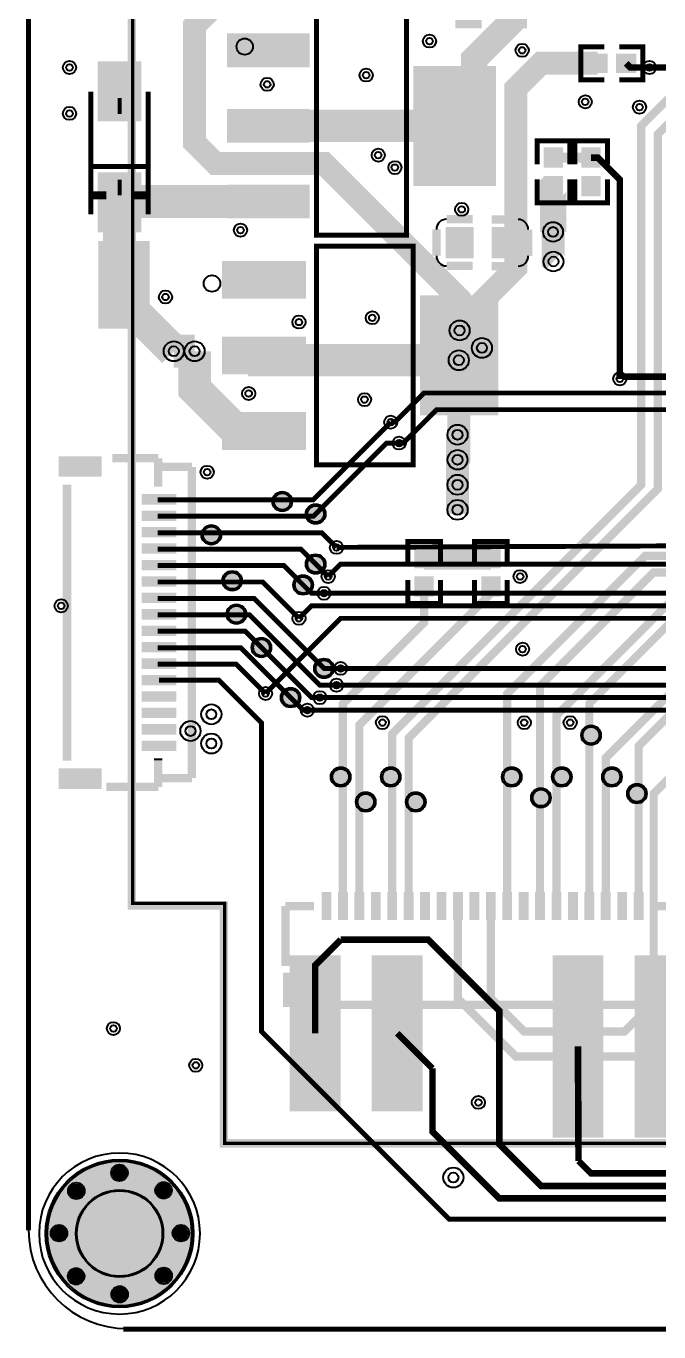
# Model space of a CAD drawing. Header units: millimetres. Extents: x 35 to 109.8, y -21 to 52.
# Drawn here: x 35 to 54.26, y -19.43 to 20.31 of the extents above; entities that cross this region are included whole.
import ezdxf

# ---------------------------------------------------------------- set-up
doc = ezdxf.new("R2010")
doc.units = ezdxf.units.MM
for name, color, linetype, true_color in [('BoardOutLine', 7, 'Continuous', 0xff00ff), ('BottomLayer', 7, 'Continuous', 0x0000ff), ('BottomPasteMaskLayer', 7, 'Continuous', 0x800000), ('BottomSilkLayer', 7, 'Continuous', 0x66cc33), ('BottomSolderMaskLayer', 7, 'Continuous', 0xaa00ff), ('Document', 7, 'Continuous', 0xffffff), ('Hole', 7, 'Continuous', 0x222222), ('Mechanical', 7, 'Continuous', 0xf022f0), ('Multi-Layer', 7, 'Continuous', 0xc0c0c0), ('TopLayer', 7, 'Continuous', 0xff0000), ('TopPasteMaskLayer', 7, 'Continuous', 0x808080), ('TopSilkLayer', 7, 'Continuous', 0xffcc00), ('TopSolderMaskLayer', 7, 'Continuous', 0x800080)]:
    doc.layers.add(name, color=color, linetype=linetype, true_color=true_color)

msp = doc.modelspace()

# ---------------------------------------------------------------- hatches: boundary and pattern name
at = {"layer": 'BottomLayer'}
for points in [[(44.549, -7.991), (43.049, -7.991), (43.049, -12.691), (44.549, -12.691)], [(47.049, -7.991), (45.549, -7.991), (45.549, -12.691), (47.049, -12.691)], [(52.549, -7.991), (51.049, -7.991), (51.049, -13.491), (52.549, -13.491)], [(55.049, -7.991), (53.549, -7.991), (53.549, -13.491), (55.049, -13.491)]]:
    msp.add_hatch(color=256, dxfattribs=at).paths.add_polyline_path(points)
at = {"layer": 'BottomPasteMaskLayer'}
for points in [[(44.549, -7.991), (43.049, -7.991), (43.049, -12.691), (44.549, -12.691)], [(47.049, -7.991), (45.549, -7.991), (45.549, -12.691), (47.049, -12.691)], [(52.549, -7.991), (51.049, -7.991), (51.049, -13.491), (52.549, -13.491)], [(55.049, -7.991), (53.549, -7.991), (53.549, -13.491), (55.049, -13.491)]]:
    msp.add_hatch(color=256, dxfattribs=at).paths.add_polyline_path(points)
at = {"layer": 'BottomSolderMaskLayer'}
for points in [[(44.575, -7.966), (43.024, -7.966), (43.024, -12.716), (44.575, -12.716)], [(47.074, -7.966), (45.524, -7.966), (45.524, -12.716), (47.074, -12.716)], [(52.575, -7.966), (51.024, -7.966), (51.024, -13.517), (52.575, -13.517)], [(55.074, -7.966), (53.524, -7.966), (53.524, -13.517), (55.074, -13.517)], [(35.596, -16.435, 1), (40.098, -16.435, 1)], [(37.592, -14.59, 1), (38.094, -14.59, 1)], [(36.28, -15.139, 1), (36.782, -15.139, 1)], [(38.934, -15.122, 1), (39.436, -15.122, 1)], [(35.754, -16.427, 1), (36.256, -16.427, 1)], [(39.463, -16.426, 1), (39.965, -16.426, 1)], [(38.94, -17.721, 1), (39.442, -17.721, 1)], [(36.273, -17.737, 1), (36.775, -17.737, 1)], [(37.601, -18.285, 1), (38.103, -18.285, 1)]]:
    msp.add_hatch(color=256, dxfattribs=at).paths.add_polyline_path(points)
at = {"layer": 'Document'}
for points in [[(37.786, 18.117), (37.906, 18.117), (37.906, 17.637), (37.786, 17.637)], [(37.786, 15.157), (37.906, 15.157), (37.906, 15.637), (37.786, 15.637)], [(37.046, 15.037), (37.446, 15.037), (37.446, 15.277), (37.046, 15.277)], [(37.446, 15.337), (38.246, 15.337), (38.246, 15.457), (37.446, 15.457)], [(38.646, 15.037), (38.246, 15.037), (38.246, 15.277), (38.646, 15.277)]]:
    msp.add_hatch(color=256, dxfattribs=at).paths.add_polyline_path(points)
at = {"layer": 'Multi-Layer'}
for points in [[(35.647, -16.435, 1), (40.047, -16.435, 1)], [(37.643, -14.59, 1), (38.043, -14.59, 1)], [(36.331, -15.139, 1), (36.731, -15.139, 1)], [(38.985, -15.122, 1), (39.385, -15.122, 1)], [(35.805, -16.427, 1), (36.205, -16.427, 1)], [(39.514, -16.426, 1), (39.914, -16.426, 1)], [(36.324, -17.737, 1), (36.724, -17.737, 1)], [(38.991, -17.721, 1), (39.391, -17.721, 1)], [(37.652, -18.285, 1), (38.052, -18.285, 1)]]:
    msp.add_hatch(color=256, dxfattribs=at).paths.add_polyline_path(points)
at = {"layer": 'TopLayer'}
for points in [[(41.142, 20.062), (41.142, 19.082), (43.612, 19.082), (43.612, 20.062)], [(37.198, 17.445), (38.494, 17.445), (38.494, 19.202), (37.198, 19.202)], [(52.682, 19.447), (52.682, 18.907), (52.116, 18.907), (52.116, 19.447)], [(52.982, 19.447), (52.982, 18.907), (53.548, 18.907), (53.548, 19.447)], [(46.812, 15.472), (46.812, 19.072), (49.282, 19.072), (49.282, 15.472)], [(41.142, 17.762), (41.142, 16.782), (43.612, 16.782), (43.612, 17.762)], [(50.784, 16.025), (51.324, 16.025), (51.324, 16.591), (50.784, 16.591)], [(52.467, 16.025), (51.927, 16.025), (51.927, 16.591), (52.467, 16.591)], [(37.198, 15.83), (38.494, 15.83), (38.494, 14.072), (37.198, 14.072)], [(50.784, 15.725), (51.324, 15.725), (51.324, 15.159), (50.784, 15.159)], [(52.467, 15.725), (51.927, 15.725), (51.927, 15.159), (52.467, 15.159)], [(41.142, 15.462), (41.142, 14.482), (43.612, 14.482), (43.612, 15.462)], [(47.795, 14.166), (48.595, 14.166), (48.595, 13.266), (47.795, 13.266)], [(49.195, 14.166), (49.995, 14.166), (49.995, 13.266), (49.195, 13.266)], [(37.228, 11.188), (37.228, 13.688), (38.728, 13.688), (38.728, 11.188)], [(43.492, 12.037), (40.992, 12.037), (40.992, 13.137), (43.492, 13.137)], [(47.012, 8.487), (47.012, 12.087), (49.352, 12.087), (49.352, 8.487)], [(43.492, 9.737), (40.992, 9.737), (40.992, 10.837), (43.492, 10.837)], [(43.492, 7.437), (40.992, 7.437), (40.992, 8.537), (43.492, 8.537)], [(37.247, 7.208), (37.247, 6.608), (36.047, 6.608), (36.047, 7.208)], [(39.497, 6.058), (39.497, 5.758), (38.597, 5.758), (38.597, 6.058)], [(42.549, 5.842, 1), (43.049, 5.842, 1)], [(43.565, 5.461, 1), (44.065, 5.461, 1)], [(39.497, 5.558), (39.497, 5.258), (38.597, 5.258), (38.597, 5.558)], [(39.497, 5.058), (39.497, 4.758), (38.597, 4.758), (38.597, 5.058)], [(40.39, 4.826, 1), (40.89, 4.826, 1)], [(39.497, 4.558), (39.497, 4.258), (38.597, 4.258), (38.597, 4.558)], [(47.387, 3.833), (46.847, 3.833), (46.847, 4.399), (47.387, 4.399)], [(49.419, 3.833), (48.879, 3.833), (48.879, 4.399), (49.419, 4.399)], [(39.497, 4.058), (39.497, 3.758), (38.597, 3.758), (38.597, 4.058)], [(43.565, 3.937, 1), (44.065, 3.937, 1)], [(41.025, 3.429, 1), (41.525, 3.429, 1)], [(39.497, 3.558), (39.497, 3.258), (38.597, 3.258), (38.597, 3.558)], [(43.184, 3.302, 1), (43.684, 3.302, 1)], [(47.387, 3.533), (46.847, 3.533), (46.847, 2.967), (47.387, 2.967)], [(49.419, 3.533), (48.879, 3.533), (48.879, 2.967), (49.419, 2.967)], [(39.497, 3.058), (39.497, 2.758), (38.597, 2.758), (38.597, 3.058)], [(39.497, 2.558), (39.497, 2.258), (38.597, 2.258), (38.597, 2.558)], [(41.152, 2.413, 1), (41.652, 2.413, 1)], [(39.497, 2.058), (39.497, 1.758), (38.597, 1.758), (38.597, 2.058)], [(41.914, 1.397, 1), (42.414, 1.397, 1)], [(39.497, 1.558), (39.497, 1.258), (38.597, 1.258), (38.597, 1.558)], [(39.497, 1.058), (39.497, 0.758), (38.597, 0.758), (38.597, 1.058)], [(43.819, 0.762, 1), (44.319, 0.762, 1)], [(39.497, 0.558), (39.497, 0.258), (38.597, 0.258), (38.597, 0.558)], [(39.497, 0.058), (39.497, -0.242), (38.597, -0.242), (38.597, 0.058)], [(42.803, -0.127, 1), (43.303, -0.127, 1)], [(39.497, -0.442), (39.497, -0.742), (38.597, -0.742), (38.597, -0.442)], [(39.497, -0.942), (39.497, -1.242), (38.597, -1.242), (38.597, -0.942)], [(51.947, -1.27, 1), (52.447, -1.27, 1)], [(39.497, -1.442), (39.497, -1.742), (38.597, -1.742), (38.597, -1.442)], [(37.247, -2.292), (37.247, -2.892), (36.047, -2.892), (36.047, -2.292)], [(44.327, -2.54, 1), (44.827, -2.54, 1)], [(45.851, -2.54, 1), (46.351, -2.54, 1)], [(49.534, -2.54, 1), (50.034, -2.54, 1)], [(51.058, -2.54, 1), (51.558, -2.54, 1)], [(52.582, -2.54, 1), (53.082, -2.54, 1)], [(45.089, -3.302, 1), (45.589, -3.302, 1)], [(46.613, -3.302, 1), (47.113, -3.302, 1)], [(50.423, -3.175, 1), (50.923, -3.175, 1)], [(53.344, -3.048, 1), (53.844, -3.048, 1)], [(44.02, -6.072), (44.27, -6.072), (44.27, -6.872), (44.02, -6.872)], [(44.52, -6.072), (44.77, -6.072), (44.77, -6.872), (44.52, -6.872)], [(45.02, -6.072), (45.27, -6.072), (45.27, -6.872), (45.02, -6.872)], [(45.52, -6.072), (45.77, -6.072), (45.77, -6.872), (45.52, -6.872)], [(46.02, -6.072), (46.27, -6.072), (46.27, -6.872), (46.02, -6.872)], [(46.52, -6.072), (46.77, -6.072), (46.77, -6.872), (46.52, -6.872)], [(47.02, -6.072), (47.27, -6.072), (47.27, -6.872), (47.02, -6.872)], [(47.52, -6.072), (47.77, -6.072), (47.77, -6.872), (47.52, -6.872)], [(48.02, -6.072), (48.27, -6.072), (48.27, -6.872), (48.02, -6.872)], [(48.52, -6.072), (48.77, -6.072), (48.77, -6.872), (48.52, -6.872)], [(49.02, -6.072), (49.27, -6.072), (49.27, -6.872), (49.02, -6.872)], [(49.52, -6.072), (49.77, -6.072), (49.77, -6.872), (49.52, -6.872)], [(50.02, -6.072), (50.27, -6.072), (50.27, -6.872), (50.02, -6.872)], [(50.52, -6.072), (50.77, -6.072), (50.77, -6.872), (50.52, -6.872)], [(51.02, -6.072), (51.27, -6.072), (51.27, -6.872), (51.02, -6.872)], [(51.52, -6.072), (51.77, -6.072), (51.77, -6.872), (51.52, -6.872)], [(52.02, -6.072), (52.27, -6.072), (52.27, -6.872), (52.02, -6.872)], [(52.52, -6.072), (52.77, -6.072), (52.77, -6.872), (52.52, -6.872)], [(53.02, -6.072), (53.27, -6.072), (53.27, -6.872), (53.02, -6.872)], [(53.52, -6.072), (53.77, -6.072), (53.77, -6.872), (53.52, -6.872)], [(42.845, -8.522), (43.445, -8.522), (43.445, -9.522), (42.845, -9.522)]]:
    msp.add_hatch(color=256, dxfattribs=at).paths.add_polyline_path(points)
at = {"layer": 'TopPasteMaskLayer'}
for points in [[(41.142, 20.062), (41.142, 19.082), (43.612, 19.082), (43.612, 20.062)], [(37.198, 17.445), (38.494, 17.445), (38.494, 19.202), (37.198, 19.202)], [(52.697, 19.407), (52.697, 18.947), (52.657, 18.907), (52.156, 18.907), (52.116, 18.947), (52.116, 19.407), (52.156, 19.447), (52.657, 19.447)], [(52.967, 19.407), (52.967, 18.947), (53.007, 18.907), (53.508, 18.907), (53.548, 18.947), (53.548, 19.407), (53.508, 19.447), (53.007, 19.447)], [(46.812, 15.472), (46.812, 19.072), (49.282, 19.072), (49.282, 15.472)], [(41.142, 17.762), (41.142, 16.782), (43.612, 16.782), (43.612, 17.762)], [(50.824, 16.01), (51.284, 16.01), (51.324, 16.05), (51.324, 16.551), (51.284, 16.591), (50.824, 16.591), (50.784, 16.551), (50.784, 16.05)], [(52.427, 16.01), (51.967, 16.01), (51.927, 16.05), (51.927, 16.551), (51.967, 16.591), (52.427, 16.591), (52.467, 16.551), (52.467, 16.05)], [(37.198, 15.83), (38.494, 15.83), (38.494, 14.072), (37.198, 14.072)], [(50.824, 15.74), (51.284, 15.74), (51.324, 15.7), (51.324, 15.199), (51.284, 15.159), (50.824, 15.159), (50.784, 15.199), (50.784, 15.7)], [(52.427, 15.74), (51.967, 15.74), (51.927, 15.7), (51.927, 15.199), (51.967, 15.159), (52.427, 15.159), (52.467, 15.199), (52.467, 15.7)], [(41.142, 15.462), (41.142, 14.482), (43.612, 14.482), (43.612, 15.462)], [(47.795, 14.166), (48.595, 14.166), (48.595, 13.266), (47.795, 13.266)], [(49.195, 14.166), (49.995, 14.166), (49.995, 13.266), (49.195, 13.266)], [(37.228, 11.188), (37.228, 13.688), (38.728, 13.688), (38.728, 11.188)], [(43.492, 12.037), (40.992, 12.037), (40.992, 13.137), (43.492, 13.137)], [(47.012, 8.487), (47.012, 12.087), (49.352, 12.087), (49.352, 8.487)], [(43.492, 9.737), (40.992, 9.737), (40.992, 10.837), (43.492, 10.837)], [(43.492, 7.437), (40.992, 7.437), (40.992, 8.537), (43.492, 8.537)], [(37.247, 7.208), (37.247, 6.608), (36.047, 6.608), (36.047, 7.208)], [(39.497, 6.058), (39.497, 5.758), (38.597, 5.758), (38.597, 6.058)], [(42.549, 5.842, 1), (43.049, 5.842, 1)], [(43.565, 5.461, 1), (44.065, 5.461, 1)], [(39.497, 5.558), (39.497, 5.258), (38.597, 5.258), (38.597, 5.558)], [(39.497, 5.058), (39.497, 4.758), (38.597, 4.758), (38.597, 5.058)], [(40.39, 4.826, 1), (40.89, 4.826, 1)], [(39.497, 4.558), (39.497, 4.258), (38.597, 4.258), (38.597, 4.558)], [(47.347, 3.818), (46.887, 3.818), (46.847, 3.858), (46.847, 4.359), (46.887, 4.399), (47.347, 4.399), (47.387, 4.359), (47.387, 3.858)], [(49.379, 3.818), (48.919, 3.818), (48.879, 3.858), (48.879, 4.359), (48.919, 4.399), (49.379, 4.399), (49.419, 4.359), (49.419, 3.858)], [(39.497, 4.058), (39.497, 3.758), (38.597, 3.758), (38.597, 4.058)], [(43.565, 3.937, 1), (44.065, 3.937, 1)], [(41.025, 3.429, 1), (41.525, 3.429, 1)], [(39.497, 3.558), (39.497, 3.258), (38.597, 3.258), (38.597, 3.558)], [(43.184, 3.302, 1), (43.684, 3.302, 1)], [(47.347, 3.548), (46.887, 3.548), (46.847, 3.508), (46.847, 3.007), (46.887, 2.967), (47.347, 2.967), (47.387, 3.007), (47.387, 3.508)], [(49.379, 3.548), (48.919, 3.548), (48.879, 3.508), (48.879, 3.007), (48.919, 2.967), (49.379, 2.967), (49.419, 3.007), (49.419, 3.508)], [(39.497, 3.058), (39.497, 2.758), (38.597, 2.758), (38.597, 3.058)], [(39.497, 2.558), (39.497, 2.258), (38.597, 2.258), (38.597, 2.558)], [(41.152, 2.413, 1), (41.652, 2.413, 1)], [(39.497, 2.058), (39.497, 1.758), (38.597, 1.758), (38.597, 2.058)], [(41.914, 1.397, 1), (42.414, 1.397, 1)], [(39.497, 1.558), (39.497, 1.258), (38.597, 1.258), (38.597, 1.558)], [(39.497, 1.058), (39.497, 0.758), (38.597, 0.758), (38.597, 1.058)], [(43.819, 0.762, 1), (44.319, 0.762, 1)], [(39.497, 0.558), (39.497, 0.258), (38.597, 0.258), (38.597, 0.558)], [(39.497, 0.058), (39.497, -0.242), (38.597, -0.242), (38.597, 0.058)], [(42.803, -0.127, 1), (43.303, -0.127, 1)], [(39.497, -0.442), (39.497, -0.742), (38.597, -0.742), (38.597, -0.442)], [(39.497, -0.942), (39.497, -1.242), (38.597, -1.242), (38.597, -0.942)], [(51.947, -1.27, 1), (52.447, -1.27, 1)], [(39.497, -1.442), (39.497, -1.742), (38.597, -1.742), (38.597, -1.442)], [(37.247, -2.292), (37.247, -2.892), (36.047, -2.892), (36.047, -2.292)], [(44.327, -2.54, 1), (44.827, -2.54, 1)], [(45.851, -2.54, 1), (46.351, -2.54, 1)], [(49.534, -2.54, 1), (50.034, -2.54, 1)], [(51.058, -2.54, 1), (51.558, -2.54, 1)], [(52.582, -2.54, 1), (53.082, -2.54, 1)], [(45.089, -3.302, 1), (45.589, -3.302, 1)], [(46.613, -3.302, 1), (47.113, -3.302, 1)], [(50.423, -3.175, 1), (50.923, -3.175, 1)], [(53.344, -3.048, 1), (53.844, -3.048, 1)], [(44.02, -6.072), (44.27, -6.072), (44.27, -6.872), (44.02, -6.872)], [(44.52, -6.072), (44.77, -6.072), (44.77, -6.872), (44.52, -6.872)], [(45.02, -6.072), (45.27, -6.072), (45.27, -6.872), (45.02, -6.872)], [(45.52, -6.072), (45.77, -6.072), (45.77, -6.872), (45.52, -6.872)], [(46.02, -6.072), (46.27, -6.072), (46.27, -6.872), (46.02, -6.872)], [(46.52, -6.072), (46.77, -6.072), (46.77, -6.872), (46.52, -6.872)], [(47.02, -6.072), (47.27, -6.072), (47.27, -6.872), (47.02, -6.872)], [(47.52, -6.072), (47.77, -6.072), (47.77, -6.872), (47.52, -6.872)], [(48.02, -6.072), (48.27, -6.072), (48.27, -6.872), (48.02, -6.872)], [(48.52, -6.072), (48.77, -6.072), (48.77, -6.872), (48.52, -6.872)], [(49.02, -6.072), (49.27, -6.072), (49.27, -6.872), (49.02, -6.872)], [(49.52, -6.072), (49.77, -6.072), (49.77, -6.872), (49.52, -6.872)], [(50.02, -6.072), (50.27, -6.072), (50.27, -6.872), (50.02, -6.872)], [(50.52, -6.072), (50.77, -6.072), (50.77, -6.872), (50.52, -6.872)], [(51.02, -6.072), (51.27, -6.072), (51.27, -6.872), (51.02, -6.872)], [(51.52, -6.072), (51.77, -6.072), (51.77, -6.872), (51.52, -6.872)], [(52.02, -6.072), (52.27, -6.072), (52.27, -6.872), (52.02, -6.872)], [(52.52, -6.072), (52.77, -6.072), (52.77, -6.872), (52.52, -6.872)], [(53.02, -6.072), (53.27, -6.072), (53.27, -6.872), (53.02, -6.872)], [(53.52, -6.072), (53.77, -6.072), (53.77, -6.872), (53.52, -6.872)], [(42.845, -8.522), (43.445, -8.522), (43.445, -9.522), (42.845, -9.522)]]:
    msp.add_hatch(color=256, dxfattribs=at).paths.add_polyline_path(points)
at = {"layer": 'TopSilkLayer'}
for points in [[(36.894, 15.037), (37.046, 15.037), (37.046, 14.58), (36.894, 14.58)], [(38.798, 15.037), (38.646, 15.037), (38.646, 14.58), (38.798, 14.58)], [(43.895, -9.172), (44.495, -9.172), (44.195, -8.572)]]:
    msp.add_hatch(color=256, dxfattribs=at).paths.add_polyline_path(points)
at = {"layer": 'TopSolderMaskLayer'}
for points in [[(41.117, 20.087), (41.117, 19.057), (43.637, 19.057), (43.637, 20.087)], [(52.707, 19.472), (52.707, 18.882), (52.091, 18.882), (52.091, 19.472)], [(52.957, 19.472), (52.957, 18.882), (53.573, 18.882), (53.573, 19.472)], [(37.179, 17.41), (38.513, 17.41), (38.513, 19.236), (37.179, 19.236)], [(46.787, 15.447), (46.787, 19.097), (49.307, 19.097), (49.307, 15.447)], [(41.117, 17.787), (41.117, 16.757), (43.637, 16.757), (43.637, 17.787)], [(50.76, 15.998), (51.348, 15.998), (51.348, 16.617), (50.76, 16.617)], [(52.491, 15.998), (51.903, 15.998), (51.903, 16.617), (52.491, 16.617)], [(37.179, 15.864), (38.513, 15.864), (38.513, 14.038), (37.179, 14.038)], [(50.76, 15.752), (51.348, 15.752), (51.348, 15.133), (50.76, 15.133)], [(52.491, 15.752), (51.903, 15.752), (51.903, 15.133), (52.491, 15.133)], [(41.117, 15.487), (41.117, 14.457), (43.637, 14.457), (43.637, 15.487)], [(47.77, 14.191), (48.62, 14.191), (48.62, 13.241), (47.77, 13.241)], [(49.17, 14.191), (50.02, 14.191), (50.02, 13.241), (49.17, 13.241)], [(37.197, 11.104), (37.197, 13.773), (38.758, 13.773), (38.758, 11.104)], [(43.518, 12.012), (40.967, 12.012), (40.967, 13.162), (43.518, 13.162)], [(46.987, 8.462), (46.987, 12.112), (49.378, 12.112), (49.378, 8.462)], [(43.518, 9.712), (40.967, 9.712), (40.967, 10.862), (43.518, 10.862)], [(43.518, 7.412), (40.967, 7.412), (40.967, 8.562), (43.518, 8.562)], [(37.298, 7.221), (37.298, 6.595), (35.996, 6.595), (35.996, 7.221)], [(39.573, 6.066), (39.573, 5.749), (38.521, 5.749), (38.521, 6.066)], [(42.498, 5.842, 1), (43.1, 5.842, 1)], [(39.573, 5.566), (39.573, 5.249), (38.521, 5.249), (38.521, 5.566)], [(43.514, 5.461, 1), (44.116, 5.461, 1)], [(39.573, 5.066), (39.573, 4.749), (38.521, 4.749), (38.521, 5.066)], [(40.339, 4.826, 1), (40.941, 4.826, 1)], [(39.573, 4.566), (39.573, 4.249), (38.521, 4.249), (38.521, 4.566)], [(47.411, 3.806), (46.823, 3.806), (46.823, 4.425), (47.411, 4.425)], [(49.443, 3.806), (48.855, 3.806), (48.855, 4.425), (49.443, 4.425)], [(39.573, 4.066), (39.573, 3.749), (38.521, 3.749), (38.521, 4.066)], [(43.514, 3.937, 1), (44.116, 3.937, 1)], [(40.974, 3.429, 1), (41.576, 3.429, 1)], [(43.133, 3.302, 1), (43.735, 3.302, 1)], [(39.573, 3.566), (39.573, 3.249), (38.521, 3.249), (38.521, 3.566)], [(47.411, 3.56), (46.823, 3.56), (46.823, 2.941), (47.411, 2.941)], [(49.443, 3.56), (48.855, 3.56), (48.855, 2.941), (49.443, 2.941)], [(39.573, 3.066), (39.573, 2.749), (38.521, 2.749), (38.521, 3.066)], [(39.573, 2.566), (39.573, 2.249), (38.521, 2.249), (38.521, 2.566)], [(41.101, 2.413, 1), (41.703, 2.413, 1)], [(39.573, 2.066), (39.573, 1.749), (38.521, 1.749), (38.521, 2.066)], [(41.863, 1.397, 1), (42.465, 1.397, 1)], [(39.573, 1.566), (39.573, 1.249), (38.521, 1.249), (38.521, 1.566)], [(39.573, 1.066), (39.573, 0.749), (38.521, 0.749), (38.521, 1.066)], [(43.768, 0.762, 1), (44.37, 0.762, 1)], [(39.573, 0.566), (39.573, 0.249), (38.521, 0.249), (38.521, 0.566)], [(39.573, 0.066), (39.573, -0.251), (38.521, -0.251), (38.521, 0.066)], [(42.752, -0.127, 1), (43.354, -0.127, 1)], [(39.573, -0.434), (39.573, -0.751), (38.521, -0.751), (38.521, -0.434)], [(39.573, -0.934), (39.573, -1.251), (38.521, -1.251), (38.521, -0.934)], [(51.896, -1.27, 1), (52.498, -1.27, 1)], [(39.573, -1.434), (39.573, -1.751), (38.521, -1.751), (38.521, -1.434)], [(37.298, -2.279), (37.298, -2.905), (35.996, -2.905), (35.996, -2.279)], [(44.276, -2.54, 1), (44.878, -2.54, 1)], [(45.8, -2.54, 1), (46.402, -2.54, 1)], [(49.483, -2.54, 1), (50.085, -2.54, 1)], [(51.007, -2.54, 1), (51.609, -2.54, 1)], [(52.531, -2.54, 1), (53.133, -2.54, 1)], [(53.293, -3.048, 1), (53.895, -3.048, 1)], [(45.038, -3.302, 1), (45.64, -3.302, 1)], [(46.562, -3.302, 1), (47.164, -3.302, 1)], [(50.372, -3.175, 1), (50.974, -3.175, 1)], [(43.995, -6.047), (44.295, -6.047), (44.295, -6.897), (43.995, -6.897)], [(44.495, -6.047), (44.796, -6.047), (44.796, -6.897), (44.495, -6.897)], [(44.995, -6.047), (45.295, -6.047), (45.295, -6.897), (44.995, -6.897)], [(45.495, -6.047), (45.796, -6.047), (45.796, -6.897), (45.495, -6.897)], [(45.995, -6.047), (46.295, -6.047), (46.295, -6.897), (45.995, -6.897)], [(46.495, -6.047), (46.796, -6.047), (46.796, -6.897), (46.495, -6.897)], [(46.995, -6.047), (47.295, -6.047), (47.295, -6.897), (46.995, -6.897)], [(47.495, -6.047), (47.796, -6.047), (47.796, -6.897), (47.495, -6.897)], [(47.995, -6.047), (48.295, -6.047), (48.295, -6.897), (47.995, -6.897)], [(48.495, -6.047), (48.796, -6.047), (48.796, -6.897), (48.495, -6.897)], [(48.995, -6.047), (49.295, -6.047), (49.295, -6.897), (48.995, -6.897)], [(49.495, -6.047), (49.796, -6.047), (49.796, -6.897), (49.495, -6.897)], [(49.995, -6.047), (50.295, -6.047), (50.295, -6.897), (49.995, -6.897)], [(50.495, -6.047), (50.796, -6.047), (50.796, -6.897), (50.495, -6.897)], [(50.995, -6.047), (51.295, -6.047), (51.295, -6.897), (50.995, -6.897)], [(51.495, -6.047), (51.796, -6.047), (51.796, -6.897), (51.495, -6.897)], [(51.995, -6.047), (52.295, -6.047), (52.295, -6.897), (51.995, -6.897)], [(52.495, -6.047), (52.796, -6.047), (52.796, -6.897), (52.495, -6.897)], [(52.995, -6.047), (53.295, -6.047), (53.295, -6.897), (52.995, -6.897)], [(53.495, -6.047), (53.796, -6.047), (53.796, -6.897), (53.495, -6.897)], [(42.82, -8.497), (43.47, -8.497), (43.47, -9.547), (42.82, -9.547)], [(35.596, -16.435, 1), (40.098, -16.435, 1)], [(37.592, -14.59, 1), (38.094, -14.59, 1)], [(36.28, -15.139, 1), (36.782, -15.139, 1)], [(38.934, -15.122, 1), (39.436, -15.122, 1)], [(35.754, -16.427, 1), (36.256, -16.427, 1)], [(39.463, -16.426, 1), (39.965, -16.426, 1)], [(38.94, -17.721, 1), (39.442, -17.721, 1)], [(36.273, -17.737, 1), (36.775, -17.737, 1)], [(37.601, -18.285, 1), (38.103, -18.285, 1)]]:
    msp.add_hatch(color=256, dxfattribs=at).paths.add_polyline_path(points)

# ---------------------------------------------------------------- linework, layer by layer
at = {"layer": 'BoardOutLine', "const_width": 0.15}
for points in [[(35.079, -16.336), (35.077, 49.073)], [(102.781, -19.347), (106.693, -19.354), (39.479, -19.345), (37.958, -19.345)]]:
    msp.add_lwpolyline(points, dxfattribs=at)
at = {"layer": 'BoardOutLine'}
msp.add_arc((38.076, -16.331), 3, 180, 270, dxfattribs=at)
at = {"layer": 'BottomLayer'}
for points, const_width in [([(53.975, 19.05), (60.833, 19.05), (60.96, 19.177)], 0.2), ([(89.281, 10.287), (82.512, 10.287), (81.862, 9.637), (53.071, 9.637), (53.071, 9.573)], 0.2), ([(80.264, 5.588), (76.708, 9.144), (47.117, 9.144), (46.228, 8.255), (46.101, 8.255)], 0.15), ([(79.756, 5.461), (76.581, 8.636), (47.498, 8.636), (46.482, 7.62), (46.355, 7.62)], 0.15), ([(48.133, 7.874), (48.133, 6.35)], 0.7), ([(48.133, 5.471), (48.133, 7.874)], 0.7), ([(48.133, 7.112), (48.133, 6.305)], 0.7), ([(48.133, 6.305), (48.133, 5.471)], 0.7), ([(75.946, 5.08), (75.311, 5.715), (74.041, 5.715), (72.898, 4.572), (44.45, 4.445)], 0.15), ([(75.499, 4.699), (75.057, 5.207), (74.295, 5.207), (73.025, 3.937), (44.577, 3.937), (44.196, 3.556)], 0.15), ([(75.184, 4.318), (74.93, 4.572), (74.422, 4.572), (72.898, 3.048), (44.069, 3.048)], 0.15), ([(74.722, 4.064), (73.325, 2.667), (43.688, 2.667), (43.307, 2.286)], 0.15), ([(83.185, 3.175), (80.899, 0.889), (77.216, 0.889), (75.819, 2.286), (44.577, 2.286), (42.291, 0)], 0.15), ([(75.946, -1.933), (73.251, 0.762), (44.577, 0.762)], 0.15), ([(43.561, -0.508), (72.644, -0.508), (76.708, -4.572), (79.756, -4.572), (81.661, -2.667), (81.661, 0), (81.534, 0.127)], 0.15), ([(76.045, -2.54), (75.819, -2.54), (73.025, 0.254), (44.45, 0.254)], 0.15), ([(78.486, -3.937), (76.581, -3.937), (72.771, -0.127), (43.942, -0.127)], 0.15), ([(43.799, -10.341), (43.799, -8.271), (44.577, -7.493)], 0.2), ([(44.577, -7.493), (47.244, -7.493), (49.403, -9.652), (49.403, -13.716), (50.673, -14.986), (59.436, -14.986), (60.452, -13.97), (60.452, -9.271)], 0.2), ([(61.595, -7.366), (60.96, -7.366), (59.563, -8.763), (59.563, -12.827), (57.785, -14.605), (52.197, -14.605), (51.816, -14.224)], 0.2), ([(61.087, -9.144), (61.087, -14.224), (59.944, -15.367), (49.403, -15.367), (47.371, -13.335), (47.371, -11.413)], 0.2), ([(47.371, -11.413), (46.299, -10.341)], 0.2), ([(51.816, -14.224), (51.798, -10.742)], 0.2)]:
    msp.add_lwpolyline(points, dxfattribs=dict(at, const_width=const_width))
at = {"layer": 'BottomSilkLayer', "const_width": 0.254}
msp.add_lwpolyline([(59.305, -13.691), (59.305, -4.547), (57.781, -4.547), (57.781, -13.691), (41.017, -13.691), (41.017, -6.452), (38.223, -6.452), (38.223, 27.584), (40.509, 27.584), (40.509, 31.267), (70.989, 31.267), (70.989, 27.584), (73.275, 27.584), (73.275, -6.452), (70.481, -6.452), (70.481, -13.691), (59.305, -13.691)], close=True, dxfattribs=at)
at = {"layer": 'BottomSolderMaskLayer'}
for centre, radius in [((37.847, -16.435), 2.251), ((37.843, -14.59), 0.251), ((37.843, -14.59), 0.125), ((36.531, -15.139), 0.251), ((36.531, -15.139), 0.125), ((39.185, -15.122), 0.251), ((39.185, -15.121), 0.125), ((37.847, -16.435), 1.33), ((36.005, -16.427), 0.251), ((39.714, -16.426), 0.251), ((36.005, -16.427), 0.125), ((39.714, -16.426), 0.125), ((39.191, -17.721), 0.251), ((36.524, -17.737), 0.251), ((36.524, -17.737), 0.125), ((39.191, -17.721), 0.125), ((37.852, -18.285), 0.251), ((37.852, -18.285), 0.125)]:
    msp.add_circle(centre, radius, dxfattribs=at)
at = {"layer": 'Document', "const_width": 0.1}
msp.add_lwpolyline([(73.249, -6.391), (70.449, -6.391), (70.449, -13.691), (59.349, -13.691), (59.349, -4.591), (57.749, -4.591), (57.749, -13.691), (41.049, -13.691), (41.049, -6.391), (38.249, -6.391), (38.249, 27.609), (40.449, 27.609), (40.442, 31.3), (71.049, 31.3), (71.049, 27.609), (73.249, 27.609), (73.249, -6.391)], close=True, dxfattribs=at)
at = {"layer": 'Document'}
for centre in [(41.656, 19.685), (40.66, 12.475)]:
    msp.add_circle(centre, 0.25, dxfattribs=at)
msp.add_arc((37.847, -16.435), 2.2, 0.0695, 359.9305, dxfattribs=at)
at = {"layer": 'Hole'}
for centre, radius in [((47.28, 19.854), 0.1), ((50.102, 19.572), 0.1), ((36.322, 19.05), 0.1), ((53.975, 19.05), 0.1), ((45.352, 18.819), 0.1), ((42.341, 18.537), 0.1), ((52.021, 18.003), 0.1), ((53.672, 17.84), 0.1), ((36.322, 17.653), 0.1), ((45.72, 16.383), 0.1), ((46.228, 16.002), 0.1), ((48.26, 14.732), 0.1), ((41.529, 14.097), 0.1), ((51.041, 14.046), 0.15), ((51.054, 13.145), 0.15), ((39.243, 12.065), 0.1), ((45.539, 11.434), 0.1), ((43.307, 11.303), 0.1), ((48.196, 11.048), 0.152), ((39.497, 10.414), 0.152), ((40.132, 10.414), 0.152), ((48.877, 10.515), 0.152), ((48.171, 10.14), 0.152), ((53.072, 9.572), 0.1), ((41.777, 9.129), 0.1), ((45.305, 8.941), 0.1), ((46.101, 8.255), 0.1), ((48.133, 7.874), 0.152), ((46.355, 7.62), 0.1), ((48.133, 7.112), 0.15), ((40.513, 6.731), 0.1), ((48.133, 6.35), 0.152), ((48.133, 5.588), 0.152), ((44.45, 4.445), 0.1), ((44.196, 3.556), 0.1), ((50.038, 3.556), 0.1), ((44.069, 3.048), 0.1), ((36.068, 2.667), 0.1), ((43.307, 2.286), 0.1), ((50.114, 1.346), 0.1), ((44.577, 0.762), 0.1), ((42.291, 0), 0.1), ((44.45, 0.254), 0.1), ((43.942, -0.127), 0.1), ((40.64, -0.635), 0.152), ((43.561, -0.508), 0.1), ((45.847, -0.889), 0.1), ((50.165, -0.889), 0.1), ((51.562, -0.889), 0.1), ((40.005, -1.143), 0.152), ((40.64, -1.524), 0.152), ((37.659, -10.199), 0.1), ((40.165, -11.317), 0.1), ((48.768, -12.446), 0.1), ((48.006, -14.732), 0.152)]:
    msp.add_circle(centre, radius, dxfattribs=at)
at = {"layer": 'Mechanical'}
msp.add_arc((37.846, -16.436), 2.45, 0.0713, 359.9287, dxfattribs=at)
at = {"layer": 'Multi-Layer'}
for centre, radius in [((47.28, 19.854), 0.2), ((50.102, 19.572), 0.2), ((36.322, 19.05), 0.2), ((53.975, 19.05), 0.2), ((42.341, 18.537), 0.2), ((45.352, 18.819), 0.2), ((52.021, 18.003), 0.2), ((53.672, 17.84), 0.2), ((36.322, 17.653), 0.2), ((45.72, 16.383), 0.2), ((46.228, 16.002), 0.2), ((48.26, 14.732), 0.2), ((51.041, 14.046), 0.3), ((41.529, 14.097), 0.2), ((51.054, 13.145), 0.3), ((39.243, 12.065), 0.2), ((45.539, 11.434), 0.2), ((43.307, 11.303), 0.2), ((48.196, 11.048), 0.305), ((48.877, 10.515), 0.305), ((39.497, 10.414), 0.305), ((40.132, 10.414), 0.305), ((48.171, 10.14), 0.305), ((53.072, 9.572), 0.2), ((41.777, 9.129), 0.2), ((45.305, 8.941), 0.2), ((46.101, 8.255), 0.2), ((48.133, 7.874), 0.305), ((46.355, 7.62), 0.2), ((48.133, 7.112), 0.3), ((40.513, 6.731), 0.2), ((48.133, 6.35), 0.305), ((48.133, 5.588), 0.305), ((44.45, 4.445), 0.2), ((44.196, 3.556), 0.2), ((50.038, 3.556), 0.2), ((44.069, 3.048), 0.2), ((36.068, 2.667), 0.2), ((43.307, 2.286), 0.2), ((50.114, 1.346), 0.2), ((44.577, 0.762), 0.2), ((44.45, 0.254), 0.2), ((42.291, 0), 0.2), ((43.942, -0.127), 0.2), ((40.64, -0.635), 0.305), ((43.561, -0.508), 0.2), ((45.847, -0.889), 0.2), ((50.165, -0.889), 0.2), ((51.562, -0.889), 0.2), ((40.005, -1.143), 0.305), ((40.64, -1.524), 0.305), ((37.659, -10.199), 0.2), ((40.165, -11.317), 0.2), ((48.768, -12.446), 0.2), ((37.847, -16.435), 2.2), ((37.843, -14.59), 0.2), ((37.843, -14.59), 0.1), ((48.006, -14.732), 0.305), ((36.531, -15.139), 0.2), ((36.531, -15.139), 0.1), ((39.185, -15.122), 0.2), ((39.185, -15.121), 0.1), ((37.847, -16.435), 1.3), ((36.005, -16.427), 0.2), ((39.714, -16.426), 0.2), ((36.005, -16.427), 0.1), ((39.714, -16.426), 0.1), ((36.524, -17.737), 0.2), ((36.524, -17.737), 0.1), ((39.191, -17.721), 0.2), ((39.191, -17.721), 0.1), ((37.852, -18.285), 0.2), ((37.852, -18.285), 0.1)]:
    msp.add_circle(centre, radius, dxfattribs=at)
at = {"layer": 'TopLayer'}
for points, const_width in [([(48.181, 10.783), (48.181, 12.017), (44.069, 16.129), (40.767, 16.129), (40.132, 16.764), (40.132, 20.32), (41.783, 21.971), (42.418, 21.971)], 0.7), ([(49.85, 21.082), (49.85, 20.513), (48.641, 19.304), (48.641, 17.272), (48.047, 17.272)], 0.8), ([(51.562, 4.191), (53.721, 6.35), (53.721, 17.272), (57.404, 20.955), (59.258, 20.955)], 0.25), ([(51.778, 3.772), (54.229, 6.223), (54.229, 17.018), (57.023, 19.812), (59.258, 19.812)], 0.25), ([(48.171, 10.14), (48.171, 11.214), (49.911, 12.954), (49.911, 18.415), (50.673, 19.177), (52.4, 19.177)], 0.7), ([(53.265, 19.177), (53.392, 19.05), (53.975, 19.05)], 0.2), ([(42.377, 17.272), (43.774, 17.272), (48.047, 17.272)], 0.98), ([(66.896, 16.878), (66.896, 15.334), (55.245, 3.683), (54.102, 3.683), (50.645, 0.226), (50.645, -6.472)], 0.25), ([(52.197, 2.54), (53.848, 4.191), (55.118, 4.191), (66.396, 15.469), (66.396, 16.878)], 0.25), ([(54.356, -2.794), (69.395, 12.372), (69.395, 16.878)], 0.25), ([(51.054, 16.308), (52.197, 16.308)], 0.3), ([(53.072, 9.572), (53.072, 15.635), (52.4, 16.307), (52.197, 16.307)], 0.2), ([(51.041, 14.046), (51.041, 15.431), (51.054, 15.443)], 0.8), ([(37.846, 14.951), (37.867, 14.972), (42.377, 14.972)], 1), ([(37.846, 14.951), (37.846, 12.57), (37.978, 12.438)], 1), ([(51.054, 13.145), (51.041, 13.157), (51.041, 14.046)], 0.7), ([(37.978, 12.438), (37.978, 11.933), (39.497, 10.414)], 1), ([(48.171, 10.14), (48.171, 10.772), (48.181, 10.782)], 0.7), ([(39.497, 10.414), (40.132, 10.414)], 1), ([(40.132, 10.414), (40.132, 9.271), (41.415, 7.988), (42.243, 7.988)], 1), ([(48.171, 10.14), (42.243, 10.14), (42.243, 10.287)], 0.98), ([(48.171, 10.14), (48.171, 7.15), (48.133, 7.112)], 0.7), ([(48.182, 10.287), (48.171, 10.276), (48.171, 10.14)], 0.7), ([(46.101, 8.255), (43.738, 5.892), (39.007, 5.892)], 0.15), ([(46.355, 7.62), (45.974, 7.62), (43.815, 5.461), (43.746, 5.392), (39.007, 5.392)], 0.15), ([(44.45, 4.445), (44.003, 4.892), (39.007, 4.892)], 0.15), ([(44.196, 3.556), (43.36, 4.392), (39.007, 4.392)], 0.15), ([(47.117, 4.116), (49.149, 4.116), (49.149, 4.116)], 0.7), ([(51.562, 4.191), (46.145, -1.226), (46.145, -6.472)], 0.25), ([(44.069, 3.048), (43.688, 3.048), (43.434, 3.302), (42.844, 3.892), (39.007, 3.892)], 0.15), ([(51.778, 3.772), (46.645, -1.361), (46.645, -6.472)], 0.25), ([(43.307, 2.286), (42.201, 3.392), (39.007, 3.392)], 0.15), ([(47.117, 3.251), (47.117, 2.159), (44.645, -0.313), (44.645, -6.472)], 0.25), ([(49.149, 3.251), (49.149, 3.048), (45.145, -0.956), (45.145, -6.472)], 0.25), ([(44.577, 0.762), (44.069, 0.762), (41.938, 2.893), (39.007, 2.893)], 0.15), ([(54.737, 2.921), (51.145, -0.671), (51.145, -6.472)], 0.25), ([(44.45, 0.254), (43.942, 0.254), (41.804, 2.392), (39.007, 2.392)], 0.15), ([(52.197, 2.54), (49.645, -0.012), (49.645, -6.472)], 0.25), ([(54.991, 2.54), (52.145, -0.306), (52.145, -6.472)], 0.25), ([(43.942, -0.127), (43.688, -0.127), (42.164, 1.397), (41.669, 1.892), (39.007, 1.892)], 0.15), ([(43.561, -0.508), (43.434, -0.508), (41.534, 1.392), (39.007, 1.392)], 0.15), ([(56.515, 1.27), (53.645, -1.6), (53.645, -6.472)], 0.25), ([(42.291, 0), (41.399, 0.892), (39.007, 0.892)], 0.15), ([(55.461, 0.851), (52.645, -1.965), (52.645, -6.472)], 0.25), ([(54.483, -16.002), (47.879, -16.002), (42.164, -10.287), (42.164, -0.889), (40.867, 0.408), (39.047, 0.408)], 0.15), ([(49.145, -6.472), (49.145, -9.267), (50.165, -10.287), (53.213, -10.287), (54.102, -9.398), (54.102, -3.048), (54.61, -2.54)], 0.25), ([(48.145, -6.472), (48.145, -9.283), (49.911, -11.049), (53.848, -11.049), (55.372, -9.525), (55.372, -3.048), (55.245, -3.048)], 0.25)]:
    msp.add_lwpolyline(points, dxfattribs=dict(at, const_width=const_width))
for centre in [(42.799, 5.842), (43.815, 5.461), (40.64, 4.826), (43.815, 3.937), (41.275, 3.429), (43.434, 3.302), (41.402, 2.413), (42.164, 1.397), (44.069, 0.762), (43.053, -0.127), (52.197, -1.27), (44.577, -2.54), (46.101, -2.54), (49.784, -2.54), (51.308, -2.54), (52.832, -2.54), (45.339, -3.302), (46.863, -3.302), (50.673, -3.175), (53.594, -3.048)]:
    msp.add_circle(centre, 0.25, dxfattribs=at)
at = {"layer": 'TopPasteMaskLayer'}
for centre in [(42.799, 5.842), (43.815, 5.461), (40.64, 4.826), (43.815, 3.937), (41.275, 3.429), (43.434, 3.302), (41.402, 2.413), (42.164, 1.397), (44.069, 0.762), (43.053, -0.127), (52.197, -1.27), (44.577, -2.54), (46.101, -2.54), (49.784, -2.54), (51.308, -2.54), (52.832, -2.54), (45.339, -3.302), (46.863, -3.302), (50.673, -3.175), (53.594, -3.048)]:
    msp.add_circle(centre, 0.25, dxfattribs=at)
at = {"layer": 'TopSilkLayer', "const_width": 0.152}
for points in [[(46.583, 20.598), (46.583, 13.946), (43.841, 13.946), (43.841, 20.598), (46.583, 20.598)], [(46.784, 13.613), (46.784, 6.961), (43.841, 6.961), (43.841, 13.613), (46.784, 13.613)]]:
    msp.add_lwpolyline(points, close=True, dxfattribs=at)
at = {"layer": 'TopSilkLayer'}
for points, const_width in [([(48.869, 20.372), (48.069, 20.372)], 0.254), ([(49.445, 20.367), (50.245, 20.367)], 0.254), ([(52.606, 19.676), (51.888, 19.676), (51.888, 18.678), (52.606, 18.678)], 0.152), ([(53.058, 19.676), (53.776, 19.676), (53.776, 18.678), (53.058, 18.678)], 0.152), ([(36.97, 18.313), (36.97, 14.961)], 0.152), ([(38.722, 18.313), (38.722, 14.961)], 0.152), ([(50.555, 16.101), (50.555, 16.819), (51.553, 16.819), (51.553, 16.101)], 0.152), ([(52.696, 16.101), (52.696, 16.819), (51.699, 16.819), (51.699, 16.101)], 0.152), ([(38.722, 16.033), (36.97, 16.033)], 0.152), ([(50.555, 15.649), (50.555, 14.931), (51.553, 14.931), (51.553, 15.649)], 0.152), ([(52.696, 15.649), (52.696, 14.931), (51.699, 14.931), (51.699, 15.649)], 0.152), ([(48.599, 14.431), (47.799, 14.431)], 0.254), ([(49.175, 14.426), (49.975, 14.426)], 0.254), ([(47.49, 14.122), (47.49, 13.322)], 0.254), ([(50.285, 14.116), (50.285, 13.316)], 0.254), ([(48.599, 13.012), (47.799, 13.012)], 0.254), ([(49.175, 13.006), (49.975, 13.006)], 0.254), ([(39.023, 7.158), (37.623, 7.158)], 0.254), ([(39.023, 7.158), (39.023, 6.289)], 0.254), ([(40.047, 6.892), (39.023, 6.892)], 0.254), ([(40.047, 6.892), (40.047, -2.576)], 0.254), ([(36.247, 6.358), (36.247, -2.042)], 0.254), ([(47.616, 3.909), (47.616, 4.627), (46.618, 4.627), (46.618, 3.909)], 0.152), ([(49.648, 3.909), (49.648, 4.627), (48.65, 4.627), (48.65, 3.909)], 0.152), ([(47.616, 3.457), (47.616, 2.739), (46.618, 2.739), (46.618, 3.457)], 0.152), ([(49.648, 3.457), (49.648, 2.739), (48.65, 2.739), (48.65, 3.457)], 0.152), ([(39.023, -2.842), (39.023, -1.973)], 0.254), ([(39.023, -1.973), (39.023, -2.033)], 0.254), ([(37.447, -2.842), (39.023, -2.842)], 0.254), ([(40.047, -2.576), (39.023, -2.576)], 0.254), ([(43.764, -6.472), (42.895, -6.472)], 0.254), ([(42.895, -6.472), (42.895, -8.291)], 0.254), ([(54.895, -6.472), (54.026, -6.472)], 0.254), ([(54.114, -9.472), (43.676, -9.472)], 0.254)]:
    msp.add_lwpolyline(points, dxfattribs=dict(at, const_width=const_width))
for centre, start, end in [((47.799, 14.122), 90, 180), ((49.975, 14.116), 359.9953, 90), ((47.799, 13.322), 179.9953, 270), ((49.975, 13.316), 270, 0)]:
    msp.add_arc(centre, 0.31, start, end, dxfattribs=at)
at = {"layer": 'TopSolderMaskLayer'}
for centre, radius in [((42.799, 5.842), 0.301), ((43.815, 5.461), 0.301), ((40.64, 4.826), 0.301), ((43.815, 3.937), 0.301), ((41.275, 3.429), 0.301), ((43.434, 3.302), 0.301), ((41.402, 2.413), 0.301), ((42.164, 1.397), 0.301), ((44.069, 0.762), 0.301), ((43.053, -0.127), 0.301), ((52.197, -1.27), 0.301), ((44.577, -2.54), 0.301), ((46.101, -2.54), 0.301), ((49.784, -2.54), 0.301), ((51.308, -2.54), 0.301), ((52.832, -2.54), 0.301), ((53.594, -3.048), 0.301), ((45.339, -3.302), 0.301), ((46.863, -3.302), 0.301), ((50.673, -3.175), 0.301), ((37.847, -16.435), 2.251), ((37.843, -14.59), 0.251), ((37.843, -14.59), 0.125), ((36.531, -15.139), 0.251), ((36.531, -15.139), 0.125), ((39.185, -15.122), 0.251), ((39.185, -15.121), 0.125), ((37.847, -16.435), 1.33), ((36.005, -16.427), 0.251), ((39.714, -16.426), 0.251), ((36.005, -16.427), 0.125), ((39.714, -16.426), 0.125), ((39.191, -17.721), 0.251), ((36.524, -17.737), 0.251), ((36.524, -17.737), 0.125), ((39.191, -17.721), 0.125), ((37.852, -18.285), 0.251), ((37.852, -18.285), 0.125)]:
    msp.add_circle(centre, radius, dxfattribs=at)

doc.saveas('drawing.dxf')
